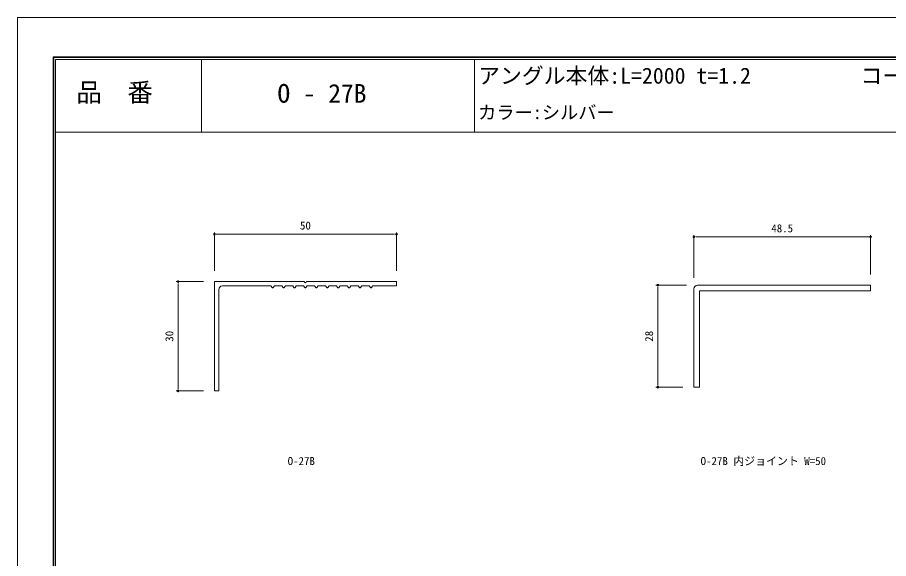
# Model space of a CAD drawing. Units: millimetres on the paper. Extents: x -210 to 210, y -148 to 149.
# Drawn here: x -210 to 29.2, y 0 to 148.5 of the extents above; entities that cross this region are included whole.
import ezdxf
from ezdxf.enums import TextEntityAlignment as Align

# ---------------------------------------------------------------- set-up
doc = ezdxf.new("R2010")
doc.units = ezdxf.units.MM
for name, color, linetype, lineweight in [('0-0_0', 7, 'Continuous', 9), ('0-1_1-1図枠', 3, 'Continuous', 18), ('0-3_2-1寸法', 7, 'Continuous', 9), ('0-4_Defpoints', 7, 'Continuous', 9), ('0-6_5-1実寸型', 1, 'Continuous', 18)]:
    doc.layers.add(name, color=color, linetype=linetype, lineweight=lineweight)
doc.layers.add('0-2_1-2図名', color=7, linetype='Continuous')
doc.layers.add('0-5_1-4文字', color=7, linetype='Continuous')
doc.styles.add('ＭＳ ゴシック', font='')
doc.styles.get('ＭＳ ゴシック').set_extended_font_data('MS Gothic')

# ---------------------------------------------------------------- blocks, each defined once
blk = doc.blocks.new('_Dot')
at = {"layer": '0-0_0'}
for p, q in [((-4, 0), (-8, 0)), ((2, 0), (-2, 0))]:
    blk.add_line(p, q, dxfattribs=at)
blk.add_circle((0, 0), 2, dxfattribs=at)

msp = doc.modelspace()

# ---------------------------------------------------------------- linework, layer by layer
at = {"layer": '0-1_1-1図枠'}
for p, q in [((-200.006, 137.502), (-200.006, -137.498)), ((-200.006, 137.502), (199.994, 137.502)), ((-199.506, 137.002), (-199.506, -136.998)), ((-199.506, 137.002), (199.494, 137.002)), ((-159.506, 137.002), (-159.506, 117.002)), ((-84.506, 137.002), (-84.506, 117.002)), ((-199.506, 117.002), (199.494, 117.002))]:
    msp.add_line(p, q, dxfattribs=at)
at = {"layer": '0-3_2-1寸法'}
for p, q in [((-155.928, 79.002), (-155.928, 89.502)), ((-154.928, 89.002), (-106.928, 89.002)), ((-105.928, 79.002), (-105.928, 89.502)), ((-24.256, 77.002), (-24.256, 88.752)), ((24.244, 78.002), (24.244, 88.752)), ((23.244, 88.252), (-23.256, 88.252)), ((-158.928, 76.002), (-166.411, 76.002)), ((-165.911, 47.002), (-165.911, 75.002)), ((-26.256, 75.002), (-34.68, 75.002)), ((-34.18, 48.002), (-34.18, 74.002)), ((-158.928, 46.002), (-166.411, 46.002)), ((-27.256, 47.002), (-34.68, 47.002))]:
    msp.add_line(p, q, dxfattribs=at)
at = {"layer": '0-4_Defpoints'}
for q in [(-200.206, -137.698), (200.194, 137.702), (-200.206, -137.698), (200.194, 137.702)]:
    msp.add_line((-200.206, 137.702), q, dxfattribs=at)
msp.add_lwpolyline([(-210.006, -148.498), (-210.006, 148.502), (209.994, 148.502), (209.994, -148.498)], close=True, dxfattribs=at)
at = {"layer": '0-6_5-1実寸型'}
for p, q in [((-155.928, 76.002), (-131.228, 76.002)), ((-155.928, 76.002), (-155.928, 46.002)), ((-153.728, 74.802), (-140.428, 74.802)), ((-140.428, 74.802), (-140.083, 74.377)), ((-139.428, 74.802), (-139.772, 74.377)), ((-139.428, 74.802), (-137.428, 74.802)), ((-137.428, 74.802), (-137.083, 74.377)), ((-136.428, 74.802), (-136.772, 74.377)), ((-136.428, 74.802), (-134.428, 74.802)), ((-134.428, 74.802), (-134.083, 74.377)), ((-133.428, 74.802), (-133.772, 74.377)), ((-133.428, 74.802), (-131.428, 74.802)), ((-131.428, 74.802), (-131.083, 74.377)), ((-131.228, 76.002), (-131.096, 75.795)), ((-130.428, 74.802), (-130.772, 74.377)), ((-130.628, 76.002), (-130.759, 75.795)), ((-130.628, 76.002), (-105.928, 76.002)), ((-130.428, 74.802), (-128.428, 74.802)), ((-128.428, 74.802), (-128.083, 74.377)), ((-127.428, 74.802), (-127.772, 74.377)), ((-127.428, 74.802), (-125.428, 74.802)), ((-125.428, 74.802), (-125.083, 74.377)), ((-124.428, 74.802), (-124.772, 74.377)), ((-124.428, 74.802), (-122.428, 74.802)), ((-122.428, 74.802), (-122.083, 74.377)), ((-121.428, 74.802), (-121.772, 74.377)), ((-121.428, 74.802), (-119.428, 74.802)), ((-119.428, 74.802), (-119.083, 74.377)), ((-118.428, 74.802), (-118.772, 74.377)), ((-118.428, 74.802), (-116.428, 74.802)), ((-116.428, 74.802), (-116.083, 74.377)), ((-115.428, 74.802), (-115.772, 74.377)), ((-115.428, 74.802), (-113.428, 74.802)), ((-113.428, 74.802), (-113.083, 74.377)), ((-112.428, 74.802), (-112.772, 74.377)), ((-112.428, 74.802), (-105.928, 74.802)), ((-105.928, 76.002), (-105.928, 74.802)), ((24.244, 75.002), (-23.256, 75.002)), ((24.244, 73.502), (24.244, 75.002)), ((-154.728, 73.802), (-154.728, 46.002)), ((-24.256, 47.002), (-24.256, 74.002)), ((24.244, 73.502), (-22.756, 73.502)), ((-22.756, 47.002), (-22.756, 73.502)), ((-155.928, 46.002), (-154.728, 46.002)), ((-22.756, 47.002), (-24.256, 47.002))]:
    msp.add_line(p, q, dxfattribs=at)
for centre, radius, start, end in [((-153.728, 73.802), 1, 90, 180), ((-139.928, 74.502), 0.2, 218.97666, 321.02334), ((-136.928, 74.502), 0.2, 218.97666, 321.02334), ((-133.928, 74.502), 0.2, 218.97666, 321.02334), ((-130.928, 75.902), 0.2, 212.33353, 327.66647), ((-130.928, 74.502), 0.2, 218.97666, 321.02334), ((-127.928, 74.502), 0.2, 218.97666, 321.02334), ((-124.928, 74.502), 0.2, 218.97666, 321.02334), ((-121.928, 74.502), 0.2, 218.97666, 321.02334), ((-118.928, 74.502), 0.2, 218.97666, 321.02334), ((-115.928, 74.502), 0.2, 218.97666, 321.02334), ((-112.928, 74.502), 0.2, 218.97666, 321.02334), ((-23.256, 74.002), 1, 90, 180)]:
    msp.add_arc(centre, radius, start, end, dxfattribs=at)

# ---------------------------------------------------------------- block references
at = {"layer": '0-3_2-1寸法', "xscale": 0.125, "yscale": 0.125}
for p, rotation in [((-155.928, 89.002), 180), ((-24.256, 88.252), 180), ((-165.911, 76.002), 90), ((-34.18, 75.002), 90), ((-34.18, 47.002), 270), ((-165.911, 46.002), 270)]:
    msp.add_blockref('_Dot', p, dxfattribs=dict(at, rotation=rotation))
for p in [(-105.928, 89.002), (24.244, 88.252)]:
    msp.add_blockref('_Dot', p, dxfattribs=at)

# ---------------------------------------------------------------- texts
at = {"layer": '0-2_1-2図名', "style": 'ＭＳ ゴシック'}
for s, p in [('品\u3000番', (-193.837, 123.822)), ('O - 27B', (-138.611, 123.556))]:
    msp.add_text(s, height=5.132, dxfattribs=at).set_placement(p, align=Align.BOTTOM_LEFT)
at = {"layer": '0-3_2-1寸法', "style": 'ＭＳ ゴシック'}
for s, p in [('50', (-132.428, 89.627)), ('48.5', (-3.006, 88.877)), ('O-27B', (-135.801, 25.002)), ('O-27B 内ジョイント W=50', (-22.422, 25.002))]:
    msp.add_text(s, height=2.199, dxfattribs=at).set_placement(p, align=Align.BOTTOM_LEFT)
for s, p in [('30', (-166.536, 59.502)), ('28', (-34.805, 59.502))]:
    msp.add_text(s, height=2.199, rotation=90, dxfattribs=at).set_placement(p, align=Align.BOTTOM_LEFT)
at = {"layer": '0-5_1-4文字', "style": 'ＭＳ ゴシック'}
for s, height, p in [('アングル本体:L=2000 t=1.2', 4.399, (-83.506, 129.002)), ('コーナー 200ｘ200', 4.399, (21.494, 129.002)), ('カラー:シルバー', 3.666, (-83.506, 119.502))]:
    msp.add_text(s, height=height, dxfattribs=at).set_placement(p, align=Align.BOTTOM_LEFT)

doc.saveas('drawing.dxf')
